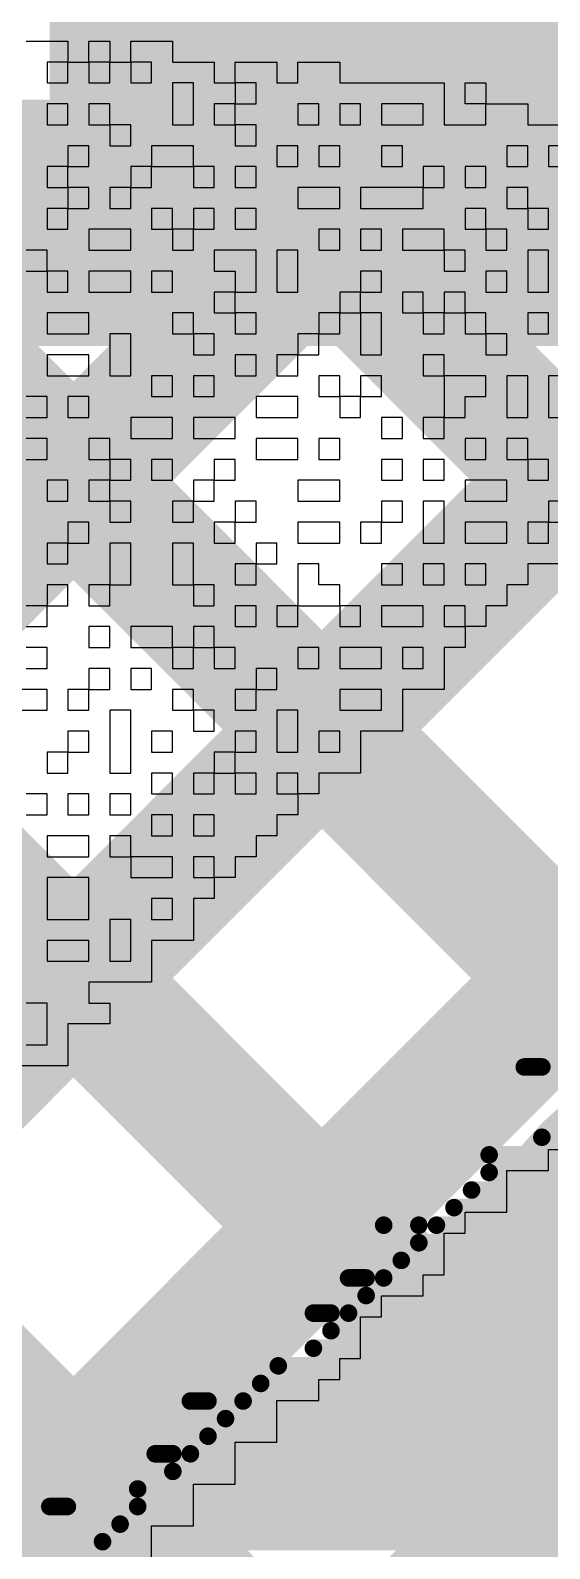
# Model space of a CAD drawing. Header units: millimetres. Extents: x 3.06 to 5.82, y 1.29 to 3.84.
# Drawn here: x 4.5089 to 4.5384, y 1.7636 to 1.85 of the extents above; entities that cross this region are included whole.
import ezdxf

# ---------------------------------------------------------------- set-up
doc = ezdxf.new("R2010")
doc.units = ezdxf.units.MM
doc.header["$MEASUREMENT"] = 0
for name, color, linetype in [('BottomLayer', 5, 'Continuous'), ('BottomOverlay', 54, 'Continuous'), ('BottomPaste', 16, 'Continuous'), ('BottomSolder', 6, 'Continuous'), ('MultiLayer', 9, 'Continuous'), ('TopLayer', 1, 'Continuous'), ('TopOverlay', 2, 'Continuous'), ('TopSolder', 216, 'Continuous')]:
    doc.layers.add(name, color=color, linetype=linetype)

# ---------------------------------------------------------------- blocks, each defined once
blk = doc.blocks.new('RES_0805_B_36')
at = {"layer": 'BottomLayer'}
blk.add_solid([(-0.06, -0.025), (-0.02, -0.025), (-0.06, 0.025), (-0.02, 0.025)], dxfattribs=at)
at = {"layer": 'BottomOverlay', "const_width": 0.007874}
blk.add_lwpolyline([(0.065, 0.03), (-0.065, 0.03)], dxfattribs=at)
at = {"layer": 'BottomPaste'}
blk.add_solid([(-0.06, -0.025), (-0.02, -0.025), (-0.06, 0.025), (-0.02, 0.025)], dxfattribs=at)
at = {"layer": 'BottomSolder'}
blk.add_solid([(-0.064, -0.029), (-0.016, -0.029), (-0.064, 0.029), (-0.016, 0.029)], dxfattribs=at)

msp = doc.modelspace()

# ---------------------------------------------------------------- linework, layer by layer
at = {"layer": 'BottomLayer', "const_width": 0.008}
for points in [[(4.485, 1.850679), (4.867679, 1.468)], [(4.484077, 1.712218), (4.614803, 1.842943)], [(4.462746, 1.71917), (4.584575, 1.841)], [(4.407007, 1.72), (4.523007, 1.836)], [(4.435291, 1.72), (4.551291, 1.836)], [(4.44311, 1.836), (4.81111, 1.468)], [(4.471394, 1.836), (4.839394, 1.468)], [(4.503, 1.836), (4.565, 1.836)], [(4.527963, 1.836), (4.895963, 1.468)]]:
    msp.add_lwpolyline(points, dxfattribs=at)
at = {"layer": 'BottomLayer'}
for points, const_width in [([(4.521007, 1.836, 1), (4.525007, 1.836, 1)], 0.004), ([(4.525963, 1.836, 1), (4.529963, 1.836, 1)], 0.004), ([(4.543317, 1.776666, 1), (4.555128, 1.776666, 1)], 0.011811)]:
    msp.add_lwpolyline(points, format="xyb", close=True, dxfattribs=dict(at, const_width=const_width))
at = {"layer": 'BottomOverlay', "const_width": 0.001}
for points in [[(4.537, 1.791), (4.538, 1.791)], [(4.538, 1.787), (4.66, 1.787)], [(4.535, 1.786), (4.663, 1.786)], [(4.535, 1.785), (4.663, 1.785)], [(4.534, 1.784), (4.664, 1.784)], [(4.533, 1.783), (4.665, 1.783)], [(4.529, 1.782), (4.531, 1.782)], [(4.532, 1.782), (4.666, 1.782)], [(4.531, 1.781), (4.667, 1.781)], [(4.53, 1.78), (4.669, 1.78)], [(4.527, 1.779), (4.528, 1.779)], [(4.529, 1.779), (4.669, 1.779)], [(4.528, 1.778), (4.671, 1.778)], [(4.525, 1.777), (4.526, 1.777)], [(4.527, 1.777), (4.672, 1.777)], [(4.526, 1.776), (4.674, 1.776)], [(4.525, 1.775), (4.677, 1.775)], [(4.523, 1.774), (4.675, 1.774)], [(4.522, 1.773), (4.677, 1.773)], [(4.518, 1.772), (4.519, 1.772)], [(4.521, 1.772), (4.678, 1.772)], [(4.52, 1.771), (4.68, 1.771)], [(4.519, 1.77), (4.68, 1.77)], [(4.516, 1.769), (4.517, 1.769)], [(4.518, 1.769), (4.681, 1.769)], [(4.517, 1.768), (4.682, 1.768)], [(4.515, 1.767), (4.684, 1.767)], [(4.51, 1.766), (4.511, 1.766)], [(4.515, 1.766), (4.685, 1.766)], [(4.514, 1.765), (4.686, 1.765)], [(4.513, 1.764), (4.687, 1.764)]]:
    msp.add_lwpolyline(points, dxfattribs=at)
at = {"layer": 'BottomOverlay', "const_width": 0.0005}
for points in [[(4.53675, 1.791, 1), (4.53725, 1.791, 1)], [(4.53775, 1.791, 1), (4.53825, 1.791, 1)], [(4.53775, 1.787, 1), (4.53825, 1.787, 1)], [(4.53475, 1.786, 1), (4.53525, 1.786, 1)], [(4.53475, 1.785, 1), (4.53525, 1.785, 1)], [(4.53375, 1.784, 1), (4.53425, 1.784, 1)], [(4.53275, 1.783, 1), (4.53325, 1.783, 1)], [(4.52875, 1.782, 1), (4.52925, 1.782, 1)], [(4.53075, 1.782, 1), (4.53125, 1.782, 1)], [(4.53175, 1.782, 1), (4.53225, 1.782, 1)], [(4.53075, 1.781, 1), (4.53125, 1.781, 1)], [(4.52975, 1.78, 1), (4.53025, 1.78, 1)], [(4.52675, 1.779, 1), (4.52725, 1.779, 1)], [(4.52775, 1.779, 1), (4.52825, 1.779, 1)], [(4.52875, 1.779, 1), (4.52925, 1.779, 1)], [(4.52775, 1.778, 1), (4.52825, 1.778, 1)], [(4.52475, 1.777, 1), (4.52525, 1.777, 1)], [(4.52575, 1.777, 1), (4.52625, 1.777, 1)], [(4.52675, 1.777, 1), (4.52725, 1.777, 1)], [(4.52575, 1.776, 1), (4.52625, 1.776, 1)], [(4.52475, 1.775, 1), (4.52525, 1.775, 1)], [(4.52275, 1.774, 1), (4.52325, 1.774, 1)], [(4.52175, 1.773, 1), (4.52225, 1.773, 1)], [(4.51775, 1.772, 1), (4.51825, 1.772, 1)], [(4.51875, 1.772, 1), (4.51925, 1.772, 1)], [(4.52075, 1.772, 1), (4.52125, 1.772, 1)], [(4.51975, 1.771, 1), (4.52025, 1.771, 1)], [(4.51875, 1.77, 1), (4.51925, 1.77, 1)], [(4.51575, 1.769, 1), (4.51625, 1.769, 1)], [(4.51675, 1.769, 1), (4.51725, 1.769, 1)], [(4.51775, 1.769, 1), (4.51825, 1.769, 1)], [(4.51675, 1.768, 1), (4.51725, 1.768, 1)], [(4.51475, 1.767, 1), (4.51525, 1.767, 1)], [(4.50975, 1.766, 1), (4.51025, 1.766, 1)], [(4.51075, 1.766, 1), (4.51125, 1.766, 1)], [(4.51475, 1.766, 1), (4.51525, 1.766, 1)], [(4.51375, 1.765, 1), (4.51425, 1.765, 1)], [(4.51275, 1.764, 1), (4.51325, 1.764, 1)]]:
    msp.add_lwpolyline(points, format="xyb", close=True, dxfattribs=at)
at = {"layer": 'BottomSolder', "const_width": 0.015811}
msp.add_lwpolyline([(4.541317, 1.776666, 1), (4.557128, 1.776666, 1)], format="xyb", close=True, dxfattribs=at)
at = {"layer": 'MultiLayer', "const_width": 0.011811}
msp.add_lwpolyline([(4.543317, 1.776666, 1), (4.555128, 1.776666, 1)], format="xyb", close=True, dxfattribs=at)
at = {"layer": 'TopLayer', "const_width": 0.008}
msp.add_lwpolyline([(4.508, 1.842, -0.26414), (4.435, 1.883457)], format="xyb", dxfattribs=at)
for points in [[(4.435, 1.872394), (4.914394, 1.393)], [(4.170993, 1.399134), (4.615803, 1.843943)], [(4.435, 1.84411), (4.88611, 1.393)], [(4.492197, 1.843482), (4.942679, 1.393)], [(4.099291, 1.384), (4.557291, 1.842)], [(4.127575, 1.384), (4.585575, 1.842)], [(4.435, 1.747993), (4.529007, 1.842)], [(4.508, 1.842), (4.605, 1.842)], [(4.521963, 1.842), (4.970963, 1.393)]]:
    msp.add_lwpolyline(points, dxfattribs=at)
at = {"layer": 'TopLayer'}
for points, const_width in [([(4.506, 1.842, 1), (4.51, 1.842, 1)], 0.004), ([(4.506, 1.842, 1), (4.51, 1.842, 1)], 0.004), ([(4.519963, 1.842, 1), (4.523963, 1.842, 1)], 0.004), ([(4.527007, 1.842, 1), (4.531007, 1.842, 1)], 0.004), ([(4.543317, 1.776666, 1), (4.555128, 1.776666, 1)], 0.011811)]:
    msp.add_lwpolyline(points, format="xyb", close=True, dxfattribs=dict(at, const_width=const_width))
at = {"layer": 'TopOverlay'}
for p, q in [((4.508656, 1.849338), (4.511034, 1.849338)), ((4.511034, 1.849338), (4.511034, 1.848149)), ((4.512224, 1.848149), (4.512224, 1.849338)), ((4.512224, 1.849338), (4.513413, 1.849338)), ((4.513413, 1.849338), (4.513413, 1.848149)), ((4.514602, 1.848149), (4.514602, 1.849338)), ((4.514602, 1.849338), (4.51698, 1.849338)), ((4.51698, 1.849338), (4.51698, 1.848149)), ((4.511034, 1.848149), (4.509845, 1.848149)), ((4.509845, 1.848149), (4.509845, 1.84696)), ((4.511034, 1.848149), (4.512224, 1.848149)), ((4.511034, 1.84696), (4.511034, 1.848149)), ((4.512224, 1.848149), (4.512224, 1.84696)), ((4.513413, 1.848149), (4.512224, 1.848149)), ((4.513413, 1.84696), (4.513413, 1.848149)), ((4.513413, 1.848149), (4.514602, 1.848149)), ((4.514602, 1.848149), (4.514602, 1.84696)), ((4.515791, 1.848149), (4.514602, 1.848149)), ((4.515791, 1.84696), (4.515791, 1.848149)), ((4.51698, 1.848149), (4.519359, 1.848149)), ((4.519359, 1.848149), (4.519359, 1.84696)), ((4.520548, 1.84696), (4.520548, 1.848149)), ((4.520548, 1.848149), (4.522927, 1.848149)), ((4.522927, 1.848149), (4.522927, 1.84696)), ((4.524116, 1.84696), (4.524116, 1.848149)), ((4.524116, 1.848149), (4.526495, 1.848149)), ((4.526495, 1.848149), (4.526495, 1.84696)), ((4.509845, 1.84696), (4.511034, 1.84696)), ((4.512224, 1.84696), (4.513413, 1.84696)), ((4.514602, 1.84696), (4.515791, 1.84696)), ((4.51817, 1.84696), (4.51698, 1.84696)), ((4.51698, 1.84696), (4.51698, 1.84577)), ((4.51817, 1.84577), (4.51817, 1.84696)), ((4.519359, 1.84696), (4.520548, 1.84696)), ((4.520548, 1.84696), (4.520548, 1.84577)), ((4.521738, 1.84696), (4.520548, 1.84696)), ((4.521738, 1.84577), (4.521738, 1.84696)), ((4.522927, 1.84696), (4.524116, 1.84696)), ((4.526495, 1.84696), (4.532441, 1.84696)), ((4.532441, 1.84696), (4.532441, 1.84577)), ((4.53363, 1.84577), (4.53363, 1.84696)), ((4.53363, 1.84696), (4.534819, 1.84696)), ((4.534819, 1.84696), (4.534819, 1.84577)), ((4.511034, 1.84577), (4.509845, 1.84577)), ((4.509845, 1.84577), (4.509845, 1.844581)), ((4.511034, 1.844581), (4.511034, 1.84577)), ((4.513413, 1.84577), (4.512224, 1.84577)), ((4.512224, 1.84577), (4.512224, 1.844581)), ((4.513413, 1.844581), (4.513413, 1.84577)), ((4.51698, 1.84577), (4.51698, 1.844581)), ((4.51817, 1.844581), (4.51817, 1.84577)), ((4.520548, 1.84577), (4.519359, 1.84577)), ((4.519359, 1.84577), (4.519359, 1.844581)), ((4.520548, 1.84577), (4.521738, 1.84577)), ((4.520548, 1.844581), (4.520548, 1.84577)), ((4.525305, 1.84577), (4.524116, 1.84577)), ((4.524116, 1.84577), (4.524116, 1.844581)), ((4.525305, 1.844581), (4.525305, 1.84577)), ((4.527684, 1.84577), (4.526495, 1.84577)), ((4.526495, 1.84577), (4.526495, 1.844581)), ((4.527684, 1.844581), (4.527684, 1.84577)), ((4.531251, 1.84577), (4.528873, 1.84577)), ((4.528873, 1.84577), (4.528873, 1.844581)), ((4.531251, 1.844581), (4.531251, 1.84577)), ((4.532441, 1.84577), (4.532441, 1.844581)), ((4.534819, 1.84577), (4.53363, 1.84577)), ((4.534819, 1.844581), (4.534819, 1.84577)), ((4.534819, 1.84577), (4.537198, 1.84577)), ((4.537198, 1.84577), (4.537198, 1.844581)), ((4.509845, 1.844581), (4.511034, 1.844581)), ((4.512224, 1.844581), (4.513413, 1.844581)), ((4.513413, 1.844581), (4.513413, 1.843392)), ((4.514602, 1.844581), (4.513413, 1.844581)), ((4.514602, 1.843392), (4.514602, 1.844581)), ((4.51698, 1.844581), (4.51817, 1.844581)), ((4.519359, 1.844581), (4.520548, 1.844581)), ((4.520548, 1.844581), (4.520548, 1.843392)), ((4.521738, 1.844581), (4.520548, 1.844581)), ((4.521738, 1.843392), (4.521738, 1.844581)), ((4.524116, 1.844581), (4.525305, 1.844581)), ((4.526495, 1.844581), (4.527684, 1.844581)), ((4.528873, 1.844581), (4.531251, 1.844581)), ((4.532441, 1.844581), (4.534819, 1.844581)), ((4.537198, 1.844581), (4.543144, 1.844581)), ((4.512224, 1.843392), (4.511034, 1.843392)), ((4.511034, 1.843392), (4.511034, 1.842203)), ((4.512224, 1.842203), (4.512224, 1.843392)), ((4.513413, 1.843392), (4.514602, 1.843392)), ((4.51817, 1.843392), (4.515791, 1.843392)), ((4.515791, 1.843392), (4.515791, 1.842203)), ((4.51817, 1.842203), (4.51817, 1.843392)), ((4.520548, 1.843392), (4.521738, 1.843392)), ((4.524116, 1.843392), (4.522927, 1.843392)), ((4.522927, 1.843392), (4.522927, 1.842203)), ((4.524116, 1.842203), (4.524116, 1.843392)), ((4.526495, 1.843392), (4.525305, 1.843392)), ((4.525305, 1.843392), (4.525305, 1.842203)), ((4.526495, 1.842203), (4.526495, 1.843392)), ((4.530062, 1.843392), (4.528873, 1.843392)), ((4.528873, 1.843392), (4.528873, 1.842203)), ((4.530062, 1.842203), (4.530062, 1.843392)), ((4.537198, 1.843392), (4.536009, 1.843392)), ((4.536009, 1.843392), (4.536009, 1.842203)), ((4.537198, 1.842203), (4.537198, 1.843392)), ((4.539576, 1.843392), (4.538387, 1.843392)), ((4.538387, 1.843392), (4.538387, 1.842203)), ((4.511034, 1.842203), (4.509845, 1.842203)), ((4.509845, 1.842203), (4.509845, 1.841014)), ((4.511034, 1.842203), (4.512224, 1.842203)), ((4.511034, 1.841014), (4.511034, 1.842203)), ((4.515791, 1.842203), (4.514602, 1.842203)), ((4.514602, 1.842203), (4.514602, 1.841014)), ((4.515791, 1.842203), (4.51817, 1.842203)), ((4.515791, 1.841014), (4.515791, 1.842203)), ((4.51817, 1.842203), (4.51817, 1.841014)), ((4.519359, 1.842203), (4.51817, 1.842203)), ((4.519359, 1.841014), (4.519359, 1.842203)), ((4.521738, 1.842203), (4.520548, 1.842203)), ((4.520548, 1.842203), (4.520548, 1.841014)), ((4.521738, 1.841014), (4.521738, 1.842203)), ((4.522927, 1.842203), (4.524116, 1.842203)), ((4.525305, 1.842203), (4.526495, 1.842203)), ((4.528873, 1.842203), (4.530062, 1.842203)), ((4.532441, 1.842203), (4.531251, 1.842203)), ((4.531251, 1.842203), (4.531251, 1.841014)), ((4.532441, 1.841014), (4.532441, 1.842203)), ((4.534819, 1.842203), (4.53363, 1.842203)), ((4.53363, 1.842203), (4.53363, 1.841014)), ((4.534819, 1.841014), (4.534819, 1.842203)), ((4.536009, 1.842203), (4.537198, 1.842203)), ((4.538387, 1.842203), (4.539576, 1.842203)), ((4.509845, 1.841014), (4.511034, 1.841014)), ((4.511034, 1.841014), (4.511034, 1.839824)), ((4.512224, 1.841014), (4.511034, 1.841014)), ((4.512224, 1.839824), (4.512224, 1.841014)), ((4.514602, 1.841014), (4.513413, 1.841014)), ((4.513413, 1.841014), (4.513413, 1.839824)), ((4.514602, 1.841014), (4.515791, 1.841014)), ((4.514602, 1.839824), (4.514602, 1.841014)), ((4.51817, 1.841014), (4.519359, 1.841014)), ((4.520548, 1.841014), (4.521738, 1.841014)), ((4.526495, 1.841014), (4.524116, 1.841014)), ((4.524116, 1.841014), (4.524116, 1.839824)), ((4.526495, 1.839824), (4.526495, 1.841014)), ((4.531251, 1.841014), (4.527684, 1.841014)), ((4.527684, 1.841014), (4.527684, 1.839824)), ((4.531251, 1.841014), (4.532441, 1.841014)), ((4.531251, 1.839824), (4.531251, 1.841014)), ((4.53363, 1.841014), (4.534819, 1.841014)), ((4.537198, 1.841014), (4.536009, 1.841014)), ((4.536009, 1.841014), (4.536009, 1.839824)), ((4.537198, 1.839824), (4.537198, 1.841014)), ((4.511034, 1.839824), (4.509845, 1.839824)), ((4.509845, 1.839824), (4.509845, 1.838635)), ((4.511034, 1.839824), (4.512224, 1.839824)), ((4.511034, 1.838635), (4.511034, 1.839824)), ((4.513413, 1.839824), (4.514602, 1.839824)), ((4.51698, 1.839824), (4.515791, 1.839824)), ((4.515791, 1.839824), (4.515791, 1.838635)), ((4.51698, 1.838635), (4.51698, 1.839824)), ((4.519359, 1.839824), (4.51817, 1.839824)), ((4.51817, 1.839824), (4.51817, 1.838635)), ((4.519359, 1.838635), (4.519359, 1.839824)), ((4.521738, 1.839824), (4.520548, 1.839824)), ((4.520548, 1.839824), (4.520548, 1.838635)), ((4.521738, 1.838635), (4.521738, 1.839824)), ((4.524116, 1.839824), (4.526495, 1.839824)), ((4.527684, 1.839824), (4.531251, 1.839824)), ((4.534819, 1.839824), (4.53363, 1.839824)), ((4.53363, 1.839824), (4.53363, 1.838635)), ((4.534819, 1.838635), (4.534819, 1.839824)), ((4.536009, 1.839824), (4.537198, 1.839824)), ((4.537198, 1.839824), (4.537198, 1.838635)), ((4.538387, 1.839824), (4.537198, 1.839824)), ((4.538387, 1.838635), (4.538387, 1.839824)), ((4.509845, 1.838635), (4.511034, 1.838635)), ((4.514602, 1.838635), (4.512224, 1.838635)), ((4.512224, 1.838635), (4.512224, 1.837446)), ((4.514602, 1.837446), (4.514602, 1.838635)), ((4.515791, 1.838635), (4.51698, 1.838635)), ((4.51698, 1.838635), (4.51698, 1.837446)), ((4.51817, 1.838635), (4.51698, 1.838635)), ((4.51817, 1.838635), (4.519359, 1.838635)), ((4.51817, 1.837446), (4.51817, 1.838635)), ((4.520548, 1.838635), (4.521738, 1.838635)), ((4.526495, 1.838635), (4.525305, 1.838635)), ((4.525305, 1.838635), (4.525305, 1.837446)), ((4.526495, 1.837446), (4.526495, 1.838635)), ((4.528873, 1.838635), (4.527684, 1.838635)), ((4.527684, 1.838635), (4.527684, 1.837446)), ((4.528873, 1.837446), (4.528873, 1.838635)), ((4.532441, 1.838635), (4.530062, 1.838635)), ((4.530062, 1.838635), (4.530062, 1.837446)), ((4.532441, 1.837446), (4.532441, 1.838635)), ((4.53363, 1.838635), (4.534819, 1.838635)), ((4.534819, 1.838635), (4.534819, 1.837446)), ((4.536009, 1.838635), (4.534819, 1.838635)), ((4.536009, 1.837446), (4.536009, 1.838635)), ((4.537198, 1.838635), (4.538387, 1.838635)), ((4.509845, 1.837446), (4.508656, 1.837446)), ((4.509845, 1.836256), (4.509845, 1.837446)), ((4.512224, 1.837446), (4.514602, 1.837446)), ((4.51698, 1.837446), (4.51817, 1.837446)), ((4.521738, 1.837446), (4.519359, 1.837446)), ((4.519359, 1.837446), (4.519359, 1.836256)), ((4.521738, 1.836256), (4.521738, 1.837446)), ((4.524116, 1.837446), (4.522927, 1.837446)), ((4.522927, 1.837446), (4.522927, 1.836256)), ((4.524116, 1.836256), (4.524116, 1.837446)), ((4.525305, 1.837446), (4.526495, 1.837446)), ((4.527684, 1.837446), (4.528873, 1.837446)), ((4.530062, 1.837446), (4.532441, 1.837446)), ((4.532441, 1.837446), (4.532441, 1.836256)), ((4.53363, 1.837446), (4.532441, 1.837446)), ((4.53363, 1.836256), (4.53363, 1.837446)), ((4.534819, 1.837446), (4.536009, 1.837446)), ((4.538387, 1.837446), (4.537198, 1.837446)), ((4.537198, 1.837446), (4.537198, 1.836256)), ((4.538387, 1.836256), (4.538387, 1.837446)), ((4.508656, 1.836256), (4.509845, 1.836256)), ((4.509845, 1.836256), (4.509845, 1.835067)), ((4.511034, 1.836256), (4.509845, 1.836256)), ((4.511034, 1.835067), (4.511034, 1.836256)), ((4.514602, 1.836256), (4.512224, 1.836256)), ((4.512224, 1.836256), (4.512224, 1.835067)), ((4.514602, 1.835067), (4.514602, 1.836256)), ((4.51698, 1.836256), (4.515791, 1.836256)), ((4.515791, 1.836256), (4.515791, 1.835067)), ((4.51698, 1.835067), (4.51698, 1.836256)), ((4.519359, 1.836256), (4.520548, 1.836256)), ((4.520548, 1.836256), (4.520548, 1.835067)), ((4.521738, 1.835067), (4.521738, 1.836256)), ((4.522927, 1.836256), (4.522927, 1.835067)), ((4.524116, 1.835067), (4.524116, 1.836256)), ((4.528873, 1.836256), (4.527684, 1.836256)), ((4.527684, 1.836256), (4.527684, 1.835067)), ((4.528873, 1.835067), (4.528873, 1.836256)), ((4.532441, 1.836256), (4.53363, 1.836256)), ((4.536009, 1.836256), (4.534819, 1.836256)), ((4.534819, 1.836256), (4.534819, 1.835067)), ((4.536009, 1.835067), (4.536009, 1.836256)), ((4.537198, 1.836256), (4.537198, 1.835067)), ((4.538387, 1.835067), (4.538387, 1.836256)), ((4.509845, 1.835067), (4.511034, 1.835067)), ((4.512224, 1.835067), (4.514602, 1.835067)), ((4.515791, 1.835067), (4.51698, 1.835067)), ((4.520548, 1.835067), (4.519359, 1.835067)), ((4.519359, 1.835067), (4.519359, 1.833878)), ((4.520548, 1.835067), (4.521738, 1.835067)), ((4.520548, 1.833878), (4.520548, 1.835067)), ((4.522927, 1.835067), (4.524116, 1.835067)), ((4.527684, 1.835067), (4.526495, 1.835067)), ((4.526495, 1.835067), (4.526495, 1.833878)), ((4.527684, 1.835067), (4.528873, 1.835067)), ((4.527684, 1.833878), (4.527684, 1.835067)), ((4.531251, 1.835067), (4.530062, 1.835067)), ((4.530062, 1.835067), (4.530062, 1.833878)), ((4.531251, 1.833878), (4.531251, 1.835067)), ((4.53363, 1.835067), (4.532441, 1.835067)), ((4.532441, 1.835067), (4.532441, 1.833878)), ((4.53363, 1.833878), (4.53363, 1.835067)), ((4.534819, 1.835067), (4.536009, 1.835067)), ((4.537198, 1.835067), (4.538387, 1.835067)), ((4.512224, 1.833878), (4.509845, 1.833878)), ((4.509845, 1.833878), (4.509845, 1.832689)), ((4.512224, 1.832689), (4.512224, 1.833878)), ((4.51817, 1.833878), (4.51698, 1.833878)), ((4.51698, 1.833878), (4.51698, 1.832689)), ((4.51817, 1.832689), (4.51817, 1.833878)), ((4.519359, 1.833878), (4.520548, 1.833878)), ((4.520548, 1.833878), (4.520548, 1.832689)), ((4.521738, 1.833878), (4.520548, 1.833878)), ((4.521738, 1.832689), (4.521738, 1.833878)), ((4.526495, 1.833878), (4.525305, 1.833878)), ((4.525305, 1.833878), (4.525305, 1.832689)), ((4.526495, 1.832689), (4.526495, 1.833878)), ((4.526495, 1.833878), (4.527684, 1.833878)), ((4.527684, 1.833878), (4.527684, 1.832689)), ((4.528873, 1.833878), (4.527684, 1.833878)), ((4.528873, 1.832689), (4.528873, 1.833878)), ((4.530062, 1.833878), (4.531251, 1.833878)), ((4.531251, 1.833878), (4.531251, 1.832689)), ((4.532441, 1.833878), (4.531251, 1.833878)), ((4.532441, 1.832689), (4.532441, 1.833878)), ((4.532441, 1.833878), (4.53363, 1.833878)), ((4.53363, 1.833878), (4.53363, 1.832689)), ((4.534819, 1.833878), (4.53363, 1.833878)), ((4.534819, 1.832689), (4.534819, 1.833878)), ((4.538387, 1.833878), (4.537198, 1.833878)), ((4.537198, 1.833878), (4.537198, 1.832689)), ((4.538387, 1.832689), (4.538387, 1.833878)), ((4.509845, 1.832689), (4.512224, 1.832689)), ((4.514602, 1.832689), (4.513413, 1.832689)), ((4.513413, 1.832689), (4.513413, 1.831499)), ((4.514602, 1.831499), (4.514602, 1.832689)), ((4.51698, 1.832689), (4.51817, 1.832689)), ((4.51817, 1.832689), (4.51817, 1.831499)), ((4.519359, 1.832689), (4.51817, 1.832689)), ((4.519359, 1.831499), (4.519359, 1.832689)), ((4.520548, 1.832689), (4.521738, 1.832689)), ((4.525305, 1.832689), (4.524116, 1.832689)), ((4.524116, 1.832689), (4.524116, 1.831499)), ((4.525305, 1.832689), (4.526495, 1.832689)), ((4.525305, 1.831499), (4.525305, 1.832689)), ((4.527684, 1.832689), (4.527684, 1.831499)), ((4.528873, 1.831499), (4.528873, 1.832689)), ((4.531251, 1.832689), (4.532441, 1.832689)), ((4.53363, 1.832689), (4.534819, 1.832689)), ((4.534819, 1.832689), (4.534819, 1.831499)), ((4.536009, 1.832689), (4.534819, 1.832689)), ((4.536009, 1.831499), (4.536009, 1.832689)), ((4.537198, 1.832689), (4.538387, 1.832689)), ((4.512224, 1.831499), (4.509845, 1.831499)), ((4.509845, 1.831499), (4.509845, 1.83031)), ((4.512224, 1.83031), (4.512224, 1.831499)), ((4.513413, 1.831499), (4.513413, 1.83031)), ((4.514602, 1.83031), (4.514602, 1.831499)), ((4.51817, 1.831499), (4.519359, 1.831499)), ((4.521738, 1.831499), (4.520548, 1.831499)), ((4.520548, 1.831499), (4.520548, 1.83031)), ((4.521738, 1.83031), (4.521738, 1.831499)), ((4.524116, 1.831499), (4.522927, 1.831499)), ((4.522927, 1.831499), (4.522927, 1.83031)), ((4.524116, 1.831499), (4.525305, 1.831499)), ((4.524116, 1.83031), (4.524116, 1.831499)), ((4.527684, 1.831499), (4.528873, 1.831499)), ((4.532441, 1.831499), (4.531251, 1.831499)), ((4.531251, 1.831499), (4.531251, 1.83031)), ((4.532441, 1.83031), (4.532441, 1.831499)), ((4.534819, 1.831499), (4.536009, 1.831499)), ((4.509845, 1.83031), (4.512224, 1.83031)), ((4.513413, 1.83031), (4.514602, 1.83031)), ((4.51698, 1.83031), (4.515791, 1.83031)), ((4.515791, 1.83031), (4.515791, 1.829121)), ((4.51698, 1.829121), (4.51698, 1.83031)), ((4.519359, 1.83031), (4.51817, 1.83031)), ((4.51817, 1.83031), (4.51817, 1.829121)), ((4.519359, 1.829121), (4.519359, 1.83031)), ((4.520548, 1.83031), (4.521738, 1.83031)), ((4.522927, 1.83031), (4.524116, 1.83031)), ((4.526495, 1.83031), (4.525305, 1.83031)), ((4.525305, 1.83031), (4.525305, 1.829121)), ((4.526495, 1.829121), (4.526495, 1.83031)), ((4.528873, 1.83031), (4.527684, 1.83031)), ((4.527684, 1.83031), (4.527684, 1.829121)), ((4.528873, 1.829121), (4.528873, 1.83031)), ((4.531251, 1.83031), (4.532441, 1.83031)), ((4.532441, 1.83031), (4.532441, 1.829121)), ((4.534819, 1.83031), (4.532441, 1.83031)), ((4.534819, 1.829121), (4.534819, 1.83031)), ((4.537198, 1.83031), (4.536009, 1.83031)), ((4.536009, 1.83031), (4.536009, 1.829121)), ((4.537198, 1.829121), (4.537198, 1.83031)), ((4.539576, 1.83031), (4.538387, 1.83031)), ((4.538387, 1.83031), (4.538387, 1.829121)), ((4.509845, 1.829121), (4.508656, 1.829121)), ((4.509845, 1.827932), (4.509845, 1.829121)), ((4.512224, 1.829121), (4.511034, 1.829121)), ((4.511034, 1.829121), (4.511034, 1.827932)), ((4.512224, 1.827932), (4.512224, 1.829121)), ((4.515791, 1.829121), (4.51698, 1.829121)), ((4.51817, 1.829121), (4.519359, 1.829121)), ((4.524116, 1.829121), (4.521738, 1.829121)), ((4.521738, 1.829121), (4.521738, 1.827932)), ((4.524116, 1.827932), (4.524116, 1.829121)), ((4.525305, 1.829121), (4.526495, 1.829121)), ((4.526495, 1.829121), (4.526495, 1.827932)), ((4.527684, 1.829121), (4.526495, 1.829121)), ((4.527684, 1.829121), (4.528873, 1.829121)), ((4.527684, 1.827932), (4.527684, 1.829121)), ((4.532441, 1.829121), (4.532441, 1.827932)), ((4.53363, 1.827932), (4.53363, 1.829121)), ((4.53363, 1.829121), (4.534819, 1.829121)), ((4.536009, 1.829121), (4.536009, 1.827932)), ((4.537198, 1.827932), (4.537198, 1.829121)), ((4.538387, 1.829121), (4.538387, 1.827932)), ((4.508656, 1.827932), (4.509845, 1.827932)), ((4.511034, 1.827932), (4.512224, 1.827932)), ((4.51698, 1.827932), (4.514602, 1.827932)), ((4.514602, 1.827932), (4.514602, 1.826742)), ((4.51698, 1.826742), (4.51698, 1.827932)), ((4.520548, 1.827932), (4.51817, 1.827932)), ((4.51817, 1.827932), (4.51817, 1.826742)), ((4.520548, 1.826742), (4.520548, 1.827932)), ((4.521738, 1.827932), (4.524116, 1.827932)), ((4.526495, 1.827932), (4.527684, 1.827932)), ((4.530062, 1.827932), (4.528873, 1.827932)), ((4.528873, 1.827932), (4.528873, 1.826742)), ((4.530062, 1.826742), (4.530062, 1.827932)), ((4.532441, 1.827932), (4.531251, 1.827932)), ((4.531251, 1.827932), (4.531251, 1.826742)), ((4.532441, 1.827932), (4.53363, 1.827932)), ((4.532441, 1.826742), (4.532441, 1.827932)), ((4.536009, 1.827932), (4.537198, 1.827932)), ((4.538387, 1.827932), (4.540766, 1.827932)), ((4.509845, 1.826742), (4.508656, 1.826742)), ((4.509845, 1.825553), (4.509845, 1.826742)), ((4.513413, 1.826742), (4.512224, 1.826742)), ((4.512224, 1.826742), (4.512224, 1.825553)), ((4.513413, 1.825553), (4.513413, 1.826742)), ((4.514602, 1.826742), (4.51698, 1.826742)), ((4.51817, 1.826742), (4.520548, 1.826742)), ((4.524116, 1.826742), (4.521738, 1.826742)), ((4.521738, 1.826742), (4.521738, 1.825553)), ((4.524116, 1.825553), (4.524116, 1.826742)), ((4.526495, 1.826742), (4.525305, 1.826742)), ((4.525305, 1.826742), (4.525305, 1.825553)), ((4.526495, 1.825553), (4.526495, 1.826742)), ((4.528873, 1.826742), (4.530062, 1.826742)), ((4.531251, 1.826742), (4.532441, 1.826742)), ((4.534819, 1.826742), (4.53363, 1.826742)), ((4.53363, 1.826742), (4.53363, 1.825553)), ((4.534819, 1.825553), (4.534819, 1.826742)), ((4.537198, 1.826742), (4.536009, 1.826742)), ((4.536009, 1.826742), (4.536009, 1.825553)), ((4.537198, 1.825553), (4.537198, 1.826742)), ((4.508656, 1.825553), (4.509845, 1.825553)), ((4.512224, 1.825553), (4.513413, 1.825553)), ((4.513413, 1.825553), (4.513413, 1.824364)), ((4.514602, 1.825553), (4.513413, 1.825553)), ((4.514602, 1.824364), (4.514602, 1.825553)), ((4.51698, 1.825553), (4.515791, 1.825553)), ((4.515791, 1.825553), (4.515791, 1.824364)), ((4.51698, 1.824364), (4.51698, 1.825553)), ((4.520548, 1.825553), (4.519359, 1.825553)), ((4.519359, 1.825553), (4.519359, 1.824364)), ((4.520548, 1.824364), (4.520548, 1.825553)), ((4.521738, 1.825553), (4.524116, 1.825553)), ((4.525305, 1.825553), (4.526495, 1.825553)), ((4.530062, 1.825553), (4.528873, 1.825553)), ((4.528873, 1.825553), (4.528873, 1.824364)), ((4.530062, 1.824364), (4.530062, 1.825553)), ((4.532441, 1.825553), (4.531251, 1.825553)), ((4.531251, 1.825553), (4.531251, 1.824364)), ((4.532441, 1.824364), (4.532441, 1.825553)), ((4.53363, 1.825553), (4.534819, 1.825553)), ((4.536009, 1.825553), (4.537198, 1.825553)), ((4.537198, 1.825553), (4.537198, 1.824364)), ((4.538387, 1.825553), (4.537198, 1.825553)), ((4.538387, 1.824364), (4.538387, 1.825553)), ((4.511034, 1.824364), (4.509845, 1.824364)), ((4.509845, 1.824364), (4.509845, 1.823175)), ((4.511034, 1.823175), (4.511034, 1.824364)), ((4.513413, 1.824364), (4.512224, 1.824364)), ((4.512224, 1.824364), (4.512224, 1.823175)), ((4.513413, 1.824364), (4.514602, 1.824364)), ((4.513413, 1.823175), (4.513413, 1.824364)), ((4.515791, 1.824364), (4.51698, 1.824364)), ((4.519359, 1.824364), (4.51817, 1.824364)), ((4.51817, 1.824364), (4.51817, 1.823175)), ((4.519359, 1.824364), (4.520548, 1.824364)), ((4.519359, 1.823175), (4.519359, 1.824364)), ((4.526495, 1.824364), (4.524116, 1.824364)), ((4.524116, 1.824364), (4.524116, 1.823175)), ((4.526495, 1.823175), (4.526495, 1.824364)), ((4.528873, 1.824364), (4.530062, 1.824364)), ((4.531251, 1.824364), (4.532441, 1.824364)), ((4.536009, 1.824364), (4.53363, 1.824364)), ((4.53363, 1.824364), (4.53363, 1.823175)), ((4.536009, 1.823175), (4.536009, 1.824364)), ((4.537198, 1.824364), (4.538387, 1.824364)), ((4.509845, 1.823175), (4.511034, 1.823175)), ((4.512224, 1.823175), (4.513413, 1.823175)), ((4.513413, 1.823175), (4.513413, 1.821985)), ((4.514602, 1.823175), (4.513413, 1.823175)), ((4.514602, 1.821985), (4.514602, 1.823175)), ((4.51817, 1.823175), (4.51698, 1.823175)), ((4.51698, 1.823175), (4.51698, 1.821985)), ((4.51817, 1.823175), (4.519359, 1.823175)), ((4.51817, 1.821985), (4.51817, 1.823175)), ((4.521738, 1.823175), (4.520548, 1.823175)), ((4.520548, 1.823175), (4.520548, 1.821985)), ((4.521738, 1.821985), (4.521738, 1.823175)), ((4.524116, 1.823175), (4.526495, 1.823175)), ((4.530062, 1.823175), (4.528873, 1.823175)), ((4.528873, 1.823175), (4.528873, 1.821985)), ((4.530062, 1.821985), (4.530062, 1.823175)), ((4.532441, 1.823175), (4.531251, 1.823175)), ((4.531251, 1.823175), (4.531251, 1.821985)), ((4.532441, 1.821985), (4.532441, 1.823175)), ((4.53363, 1.823175), (4.536009, 1.823175)), ((4.540766, 1.823175), (4.538387, 1.823175)), ((4.538387, 1.823175), (4.538387, 1.821985)), ((4.512224, 1.821985), (4.511034, 1.821985)), ((4.511034, 1.821985), (4.511034, 1.820796)), ((4.512224, 1.820796), (4.512224, 1.821985)), ((4.513413, 1.821985), (4.514602, 1.821985)), ((4.51698, 1.821985), (4.51817, 1.821985)), ((4.520548, 1.821985), (4.519359, 1.821985)), ((4.519359, 1.821985), (4.519359, 1.820796)), ((4.520548, 1.821985), (4.521738, 1.821985)), ((4.520548, 1.820796), (4.520548, 1.821985)), ((4.526495, 1.821985), (4.524116, 1.821985)), ((4.524116, 1.821985), (4.524116, 1.820796)), ((4.526495, 1.820796), (4.526495, 1.821985)), ((4.528873, 1.821985), (4.527684, 1.821985)), ((4.527684, 1.821985), (4.527684, 1.820796)), ((4.528873, 1.821985), (4.530062, 1.821985)), ((4.528873, 1.820796), (4.528873, 1.821985)), ((4.531251, 1.821985), (4.531251, 1.820796)), ((4.532441, 1.820796), (4.532441, 1.821985)), ((4.536009, 1.821985), (4.53363, 1.821985)), ((4.53363, 1.821985), (4.53363, 1.820796)), ((4.536009, 1.820796), (4.536009, 1.821985)), ((4.538387, 1.821985), (4.537198, 1.821985)), ((4.537198, 1.821985), (4.537198, 1.820796)), ((4.538387, 1.821985), (4.539576, 1.821985)), ((4.538387, 1.820796), (4.538387, 1.821985)), ((4.511034, 1.820796), (4.509845, 1.820796)), ((4.509845, 1.820796), (4.509845, 1.819607)), ((4.511034, 1.820796), (4.512224, 1.820796)), ((4.511034, 1.819607), (4.511034, 1.820796)), ((4.514602, 1.820796), (4.513413, 1.820796)), ((4.513413, 1.820796), (4.513413, 1.819607)), ((4.514602, 1.819607), (4.514602, 1.820796)), ((4.51817, 1.820796), (4.51698, 1.820796)), ((4.51698, 1.820796), (4.51698, 1.819607)), ((4.51817, 1.819607), (4.51817, 1.820796)), ((4.519359, 1.820796), (4.520548, 1.820796)), ((4.522927, 1.820796), (4.521738, 1.820796)), ((4.521738, 1.820796), (4.521738, 1.819607)), ((4.522927, 1.819607), (4.522927, 1.820796)), ((4.524116, 1.820796), (4.526495, 1.820796)), ((4.527684, 1.820796), (4.528873, 1.820796)), ((4.531251, 1.820796), (4.532441, 1.820796)), ((4.53363, 1.820796), (4.536009, 1.820796)), ((4.537198, 1.820796), (4.538387, 1.820796)), ((4.509845, 1.819607), (4.511034, 1.819607)), ((4.513413, 1.819607), (4.513413, 1.818418)), ((4.514602, 1.818418), (4.514602, 1.819607)), ((4.51698, 1.819607), (4.51698, 1.818418)), ((4.51817, 1.818418), (4.51817, 1.819607)), ((4.521738, 1.819607), (4.520548, 1.819607)), ((4.520548, 1.819607), (4.520548, 1.818418)), ((4.521738, 1.819607), (4.522927, 1.819607)), ((4.521738, 1.818418), (4.521738, 1.819607)), ((4.525305, 1.819607), (4.524116, 1.819607)), ((4.524116, 1.819607), (4.524116, 1.818418)), ((4.525305, 1.818418), (4.525305, 1.819607)), ((4.530062, 1.819607), (4.528873, 1.819607)), ((4.528873, 1.819607), (4.528873, 1.818418)), ((4.530062, 1.818418), (4.530062, 1.819607)), ((4.532441, 1.819607), (4.531251, 1.819607)), ((4.531251, 1.819607), (4.531251, 1.818418)), ((4.532441, 1.818418), (4.532441, 1.819607)), ((4.534819, 1.819607), (4.53363, 1.819607)), ((4.53363, 1.819607), (4.53363, 1.818418)), ((4.534819, 1.818418), (4.534819, 1.819607)), ((4.539576, 1.819607), (4.537198, 1.819607)), ((4.537198, 1.819607), (4.537198, 1.818418)), ((4.511034, 1.818418), (4.509845, 1.818418)), ((4.509845, 1.818418), (4.509845, 1.817228)), ((4.511034, 1.817228), (4.511034, 1.818418)), ((4.513413, 1.818418), (4.512224, 1.818418)), ((4.512224, 1.818418), (4.512224, 1.817228)), ((4.513413, 1.818418), (4.514602, 1.818418)), ((4.513413, 1.817228), (4.513413, 1.818418)), ((4.51698, 1.818418), (4.51817, 1.818418)), ((4.51817, 1.818418), (4.51817, 1.817228)), ((4.519359, 1.818418), (4.51817, 1.818418)), ((4.519359, 1.817228), (4.519359, 1.818418)), ((4.520548, 1.818418), (4.521738, 1.818418)), ((4.524116, 1.818418), (4.524116, 1.817228)), ((4.526495, 1.818418), (4.525305, 1.818418)), ((4.526495, 1.817228), (4.526495, 1.818418)), ((4.528873, 1.818418), (4.530062, 1.818418)), ((4.531251, 1.818418), (4.532441, 1.818418)), ((4.53363, 1.818418), (4.534819, 1.818418)), ((4.537198, 1.818418), (4.536009, 1.818418)), ((4.536009, 1.818418), (4.536009, 1.817228)), ((4.509845, 1.817228), (4.508656, 1.817228)), ((4.509845, 1.817228), (4.511034, 1.817228)), ((4.509845, 1.816039), (4.509845, 1.817228)), ((4.512224, 1.817228), (4.513413, 1.817228)), ((4.51817, 1.817228), (4.519359, 1.817228)), ((4.521738, 1.817228), (4.520548, 1.817228)), ((4.520548, 1.817228), (4.520548, 1.816039)), ((4.521738, 1.816039), (4.521738, 1.817228)), ((4.524116, 1.817228), (4.522927, 1.817228)), ((4.522927, 1.817228), (4.522927, 1.816039)), ((4.524116, 1.817228), (4.526495, 1.817228)), ((4.524116, 1.816039), (4.524116, 1.817228)), ((4.526495, 1.817228), (4.526495, 1.816039)), ((4.527684, 1.817228), (4.526495, 1.817228)), ((4.527684, 1.816039), (4.527684, 1.817228)), ((4.531251, 1.817228), (4.528873, 1.817228)), ((4.528873, 1.817228), (4.528873, 1.816039)), ((4.531251, 1.816039), (4.531251, 1.817228)), ((4.53363, 1.817228), (4.532441, 1.817228)), ((4.532441, 1.817228), (4.532441, 1.816039)), ((4.53363, 1.816039), (4.53363, 1.817228)), ((4.536009, 1.817228), (4.534819, 1.817228)), ((4.534819, 1.817228), (4.534819, 1.816039)), ((4.508656, 1.816039), (4.509845, 1.816039)), ((4.513413, 1.816039), (4.512224, 1.816039)), ((4.512224, 1.816039), (4.512224, 1.81485)), ((4.513413, 1.81485), (4.513413, 1.816039)), ((4.51698, 1.816039), (4.514602, 1.816039)), ((4.514602, 1.816039), (4.514602, 1.81485)), ((4.51698, 1.81485), (4.51698, 1.816039)), ((4.519359, 1.816039), (4.51817, 1.816039)), ((4.51817, 1.816039), (4.51817, 1.81485)), ((4.519359, 1.81485), (4.519359, 1.816039)), ((4.520548, 1.816039), (4.521738, 1.816039)), ((4.522927, 1.816039), (4.524116, 1.816039)), ((4.526495, 1.816039), (4.527684, 1.816039)), ((4.528873, 1.816039), (4.531251, 1.816039)), ((4.532441, 1.816039), (4.53363, 1.816039)), ((4.534819, 1.816039), (4.53363, 1.816039)), ((4.53363, 1.816039), (4.53363, 1.81485)), ((4.509845, 1.81485), (4.508656, 1.81485)), ((4.509845, 1.81366), (4.509845, 1.81485)), ((4.512224, 1.81485), (4.513413, 1.81485)), ((4.514602, 1.81485), (4.51698, 1.81485)), ((4.51698, 1.81485), (4.51698, 1.81366)), ((4.51817, 1.81485), (4.51698, 1.81485)), ((4.51817, 1.81485), (4.519359, 1.81485)), ((4.51817, 1.81366), (4.51817, 1.81485)), ((4.519359, 1.81485), (4.519359, 1.81366)), ((4.520548, 1.81485), (4.519359, 1.81485)), ((4.520548, 1.81366), (4.520548, 1.81485)), ((4.525305, 1.81485), (4.524116, 1.81485)), ((4.524116, 1.81485), (4.524116, 1.81366)), ((4.525305, 1.81366), (4.525305, 1.81485)), ((4.528873, 1.81485), (4.526495, 1.81485)), ((4.526495, 1.81485), (4.526495, 1.81366)), ((4.528873, 1.81366), (4.528873, 1.81485)), ((4.531251, 1.81485), (4.530062, 1.81485)), ((4.530062, 1.81485), (4.530062, 1.81366)), ((4.531251, 1.81366), (4.531251, 1.81485)), ((4.53363, 1.81485), (4.532441, 1.81485)), ((4.532441, 1.81485), (4.532441, 1.81366)), ((4.508656, 1.81366), (4.509845, 1.81366)), ((4.513413, 1.81366), (4.512224, 1.81366)), ((4.512224, 1.81366), (4.512224, 1.812471)), ((4.513413, 1.812471), (4.513413, 1.81366)), ((4.515791, 1.81366), (4.514602, 1.81366)), ((4.514602, 1.81366), (4.514602, 1.812471)), ((4.515791, 1.812471), (4.515791, 1.81366)), ((4.51698, 1.81366), (4.51817, 1.81366)), ((4.519359, 1.81366), (4.520548, 1.81366)), ((4.522927, 1.81366), (4.521738, 1.81366)), ((4.521738, 1.81366), (4.521738, 1.812471)), ((4.522927, 1.812471), (4.522927, 1.81366)), ((4.524116, 1.81366), (4.525305, 1.81366)), ((4.526495, 1.81366), (4.528873, 1.81366)), ((4.530062, 1.81366), (4.531251, 1.81366)), ((4.532441, 1.81366), (4.532441, 1.812471)), ((4.509845, 1.812471), (4.507466, 1.812471)), ((4.509845, 1.811282), (4.509845, 1.812471)), ((4.512224, 1.812471), (4.511034, 1.812471)), ((4.511034, 1.812471), (4.511034, 1.811282)), ((4.512224, 1.812471), (4.513413, 1.812471)), ((4.512224, 1.811282), (4.512224, 1.812471)), ((4.514602, 1.812471), (4.515791, 1.812471)), ((4.51817, 1.812471), (4.51698, 1.812471)), ((4.51698, 1.812471), (4.51698, 1.811282)), ((4.51817, 1.811282), (4.51817, 1.812471)), ((4.521738, 1.812471), (4.520548, 1.812471)), ((4.520548, 1.812471), (4.520548, 1.811282)), ((4.521738, 1.812471), (4.522927, 1.812471)), ((4.521738, 1.811282), (4.521738, 1.812471)), ((4.528873, 1.812471), (4.526495, 1.812471)), ((4.526495, 1.812471), (4.526495, 1.811282)), ((4.528873, 1.811282), (4.528873, 1.812471)), ((4.532441, 1.812471), (4.530062, 1.812471)), ((4.530062, 1.812471), (4.530062, 1.811282)), ((4.507466, 1.811282), (4.509845, 1.811282)), ((4.511034, 1.811282), (4.512224, 1.811282)), ((4.514602, 1.811282), (4.513413, 1.811282)), ((4.513413, 1.811282), (4.513413, 1.810093)), ((4.514602, 1.810093), (4.514602, 1.811282)), ((4.51698, 1.811282), (4.51817, 1.811282)), ((4.51817, 1.811282), (4.51817, 1.810093)), ((4.519359, 1.811282), (4.51817, 1.811282)), ((4.519359, 1.810093), (4.519359, 1.811282)), ((4.520548, 1.811282), (4.521738, 1.811282)), ((4.524116, 1.811282), (4.522927, 1.811282)), ((4.522927, 1.811282), (4.522927, 1.810093)), ((4.524116, 1.810093), (4.524116, 1.811282)), ((4.526495, 1.811282), (4.528873, 1.811282)), ((4.530062, 1.811282), (4.530062, 1.810093)), ((4.512224, 1.810093), (4.511034, 1.810093)), ((4.511034, 1.810093), (4.511034, 1.808903)), ((4.512224, 1.808903), (4.512224, 1.810093)), ((4.513413, 1.810093), (4.513413, 1.808903)), ((4.514602, 1.808903), (4.514602, 1.810093)), ((4.51698, 1.810093), (4.515791, 1.810093)), ((4.515791, 1.810093), (4.515791, 1.808903)), ((4.51698, 1.808903), (4.51698, 1.810093)), ((4.51817, 1.810093), (4.519359, 1.810093)), ((4.521738, 1.810093), (4.520548, 1.810093)), ((4.520548, 1.810093), (4.520548, 1.808903)), ((4.521738, 1.808903), (4.521738, 1.810093)), ((4.522927, 1.810093), (4.522927, 1.808903)), ((4.524116, 1.808903), (4.524116, 1.810093)), ((4.526495, 1.810093), (4.525305, 1.810093)), ((4.525305, 1.810093), (4.525305, 1.808903)), ((4.526495, 1.808903), (4.526495, 1.810093)), ((4.530062, 1.810093), (4.527684, 1.810093)), ((4.527684, 1.810093), (4.527684, 1.808903)), ((4.511034, 1.808903), (4.509845, 1.808903)), ((4.509845, 1.808903), (4.509845, 1.807714)), ((4.511034, 1.808903), (4.512224, 1.808903)), ((4.511034, 1.807714), (4.511034, 1.808903)), ((4.513413, 1.808903), (4.513413, 1.807714)), ((4.514602, 1.807714), (4.514602, 1.808903)), ((4.515791, 1.808903), (4.51698, 1.808903)), ((4.520548, 1.808903), (4.519359, 1.808903)), ((4.519359, 1.808903), (4.519359, 1.807714)), ((4.520548, 1.808903), (4.521738, 1.808903)), ((4.520548, 1.807714), (4.520548, 1.808903)), ((4.522927, 1.808903), (4.524116, 1.808903)), ((4.525305, 1.808903), (4.526495, 1.808903)), ((4.527684, 1.808903), (4.527684, 1.807714)), ((4.509845, 1.807714), (4.511034, 1.807714)), ((4.513413, 1.807714), (4.514602, 1.807714)), ((4.51698, 1.807714), (4.515791, 1.807714)), ((4.515791, 1.807714), (4.515791, 1.806525)), ((4.51698, 1.806525), (4.51698, 1.807714)), ((4.519359, 1.807714), (4.51817, 1.807714)), ((4.51817, 1.807714), (4.51817, 1.806525)), ((4.519359, 1.807714), (4.520548, 1.807714)), ((4.519359, 1.806525), (4.519359, 1.807714)), ((4.520548, 1.807714), (4.520548, 1.806525)), ((4.521738, 1.807714), (4.520548, 1.807714)), ((4.521738, 1.806525), (4.521738, 1.807714)), ((4.524116, 1.807714), (4.522927, 1.807714)), ((4.522927, 1.807714), (4.522927, 1.806525)), ((4.524116, 1.806525), (4.524116, 1.807714)), ((4.527684, 1.807714), (4.525305, 1.807714)), ((4.525305, 1.807714), (4.525305, 1.806525)), ((4.509845, 1.806525), (4.508656, 1.806525)), ((4.509845, 1.805336), (4.509845, 1.806525)), ((4.512224, 1.806525), (4.511034, 1.806525)), ((4.511034, 1.806525), (4.511034, 1.805336)), ((4.512224, 1.805336), (4.512224, 1.806525)), ((4.514602, 1.806525), (4.513413, 1.806525)), ((4.513413, 1.806525), (4.513413, 1.805336)), ((4.514602, 1.805336), (4.514602, 1.806525)), ((4.515791, 1.806525), (4.51698, 1.806525)), ((4.51817, 1.806525), (4.519359, 1.806525)), ((4.520548, 1.806525), (4.521738, 1.806525)), ((4.522927, 1.806525), (4.524116, 1.806525)), ((4.525305, 1.806525), (4.524116, 1.806525)), ((4.524116, 1.806525), (4.524116, 1.805336)), ((4.508656, 1.805336), (4.509845, 1.805336)), ((4.511034, 1.805336), (4.512224, 1.805336)), ((4.513413, 1.805336), (4.514602, 1.805336)), ((4.51698, 1.805336), (4.515791, 1.805336)), ((4.515791, 1.805336), (4.515791, 1.804147)), ((4.51698, 1.804147), (4.51698, 1.805336)), ((4.519359, 1.805336), (4.51817, 1.805336)), ((4.51817, 1.805336), (4.51817, 1.804147)), ((4.519359, 1.804147), (4.519359, 1.805336)), ((4.524116, 1.805336), (4.522927, 1.805336)), ((4.522927, 1.805336), (4.522927, 1.804147)), ((4.512224, 1.804147), (4.509845, 1.804147)), ((4.509845, 1.804147), (4.509845, 1.802957)), ((4.512224, 1.802957), (4.512224, 1.804147)), ((4.514602, 1.804147), (4.513413, 1.804147)), ((4.513413, 1.804147), (4.513413, 1.802957)), ((4.514602, 1.802957), (4.514602, 1.804147)), ((4.515791, 1.804147), (4.51698, 1.804147)), ((4.51817, 1.804147), (4.519359, 1.804147)), ((4.522927, 1.804147), (4.521738, 1.804147)), ((4.521738, 1.804147), (4.521738, 1.802957)), ((4.509845, 1.802957), (4.512224, 1.802957)), ((4.513413, 1.802957), (4.514602, 1.802957)), ((4.514602, 1.802957), (4.514602, 1.801768)), ((4.51698, 1.802957), (4.514602, 1.802957)), ((4.51698, 1.801768), (4.51698, 1.802957)), ((4.519359, 1.802957), (4.51817, 1.802957)), ((4.51817, 1.802957), (4.51817, 1.801768)), ((4.519359, 1.801768), (4.519359, 1.802957)), ((4.521738, 1.802957), (4.520548, 1.802957)), ((4.520548, 1.802957), (4.520548, 1.801768)), ((4.512224, 1.801768), (4.509845, 1.801768)), ((4.509845, 1.801768), (4.509845, 1.800579)), ((4.512224, 1.800579), (4.512224, 1.801768)), ((4.514602, 1.801768), (4.51698, 1.801768)), ((4.51817, 1.801768), (4.519359, 1.801768)), ((4.520548, 1.801768), (4.519359, 1.801768)), ((4.519359, 1.801768), (4.519359, 1.800579)), ((4.509845, 1.800579), (4.509845, 1.799389)), ((4.512224, 1.799389), (4.512224, 1.800579)), ((4.51698, 1.800579), (4.515791, 1.800579)), ((4.515791, 1.800579), (4.515791, 1.799389)), ((4.51698, 1.799389), (4.51698, 1.800579)), ((4.519359, 1.800579), (4.51817, 1.800579)), ((4.51817, 1.800579), (4.51817, 1.799389)), ((4.509845, 1.799389), (4.512224, 1.799389)), ((4.514602, 1.799389), (4.513413, 1.799389)), ((4.513413, 1.799389), (4.513413, 1.7982)), ((4.514602, 1.7982), (4.514602, 1.799389)), ((4.515791, 1.799389), (4.51698, 1.799389)), ((4.51817, 1.799389), (4.51817, 1.7982)), ((4.512224, 1.7982), (4.509845, 1.7982)), ((4.509845, 1.7982), (4.509845, 1.797011)), ((4.512224, 1.797011), (4.512224, 1.7982)), ((4.513413, 1.7982), (4.513413, 1.797011)), ((4.514602, 1.797011), (4.514602, 1.7982)), ((4.51817, 1.7982), (4.515791, 1.7982)), ((4.515791, 1.7982), (4.515791, 1.797011)), ((4.509845, 1.797011), (4.512224, 1.797011)), ((4.513413, 1.797011), (4.514602, 1.797011)), ((4.515791, 1.797011), (4.515791, 1.795822)), ((4.515791, 1.795822), (4.512224, 1.795822)), ((4.512224, 1.795822), (4.512224, 1.794633)), ((4.509845, 1.794633), (4.508656, 1.794633)), ((4.509845, 1.793443), (4.509845, 1.794633)), ((4.512224, 1.794633), (4.513413, 1.794633)), ((4.513413, 1.794633), (4.513413, 1.793443)), ((4.509845, 1.792254), (4.509845, 1.793443)), ((4.513413, 1.793443), (4.511034, 1.793443)), ((4.511034, 1.793443), (4.511034, 1.792254)), ((4.508656, 1.792254), (4.509845, 1.792254)), ((4.511034, 1.792254), (4.511034, 1.791065)), ((4.511034, 1.791065), (4.507466, 1.791065)), ((4.538387, 1.785119), (4.538387, 1.786308)), ((4.538387, 1.786308), (4.539576, 1.786308)), ((4.536009, 1.783929), (4.536009, 1.785119)), ((4.536009, 1.785119), (4.538387, 1.785119)), ((4.536009, 1.78274), (4.536009, 1.783929)), ((4.53363, 1.781551), (4.53363, 1.78274)), ((4.53363, 1.78274), (4.536009, 1.78274)), ((4.532441, 1.780361), (4.532441, 1.781551)), ((4.532441, 1.781551), (4.53363, 1.781551)), ((4.532441, 1.779172), (4.532441, 1.780361)), ((4.531251, 1.777983), (4.531251, 1.779172)), ((4.531251, 1.779172), (4.532441, 1.779172)), ((4.528873, 1.776794), (4.528873, 1.777983)), ((4.528873, 1.777983), (4.531251, 1.777983)), ((4.527684, 1.775605), (4.527684, 1.776794)), ((4.527684, 1.776794), (4.528873, 1.776794)), ((4.527684, 1.774415), (4.527684, 1.775605)), ((4.526495, 1.773226), (4.526495, 1.774415)), ((4.526495, 1.774415), (4.527684, 1.774415)), ((4.525305, 1.772037), (4.525305, 1.773226)), ((4.525305, 1.773226), (4.526495, 1.773226)), ((4.522927, 1.770847), (4.522927, 1.772037)), ((4.522927, 1.772037), (4.525305, 1.772037)), ((4.522927, 1.769658), (4.522927, 1.770847)), ((4.520548, 1.768469), (4.520548, 1.769658)), ((4.520548, 1.769658), (4.522927, 1.769658)), ((4.520548, 1.76728), (4.520548, 1.768469)), ((4.51817, 1.76609), (4.51817, 1.76728)), ((4.51817, 1.76728), (4.520548, 1.76728)), ((4.51817, 1.764901), (4.51817, 1.76609)), ((4.515791, 1.763712), (4.515791, 1.764901)), ((4.515791, 1.764901), (4.51817, 1.764901)), ((4.515791, 1.762523), (4.515791, 1.763712))]:
    msp.add_line(p, q, dxfattribs=at)
at = {"layer": 'TopSolder', "const_width": 0.015811}
msp.add_lwpolyline([(4.541317, 1.776666, 1), (4.557128, 1.776666, 1)], format="xyb", close=True, dxfattribs=at)

# ---------------------------------------------------------------- block references
at = {"rotation": 180}
msp.add_blockref('RES_0805_B_36', (4.494, 1.872), dxfattribs=at)

doc.saveas('drawing.dxf')
